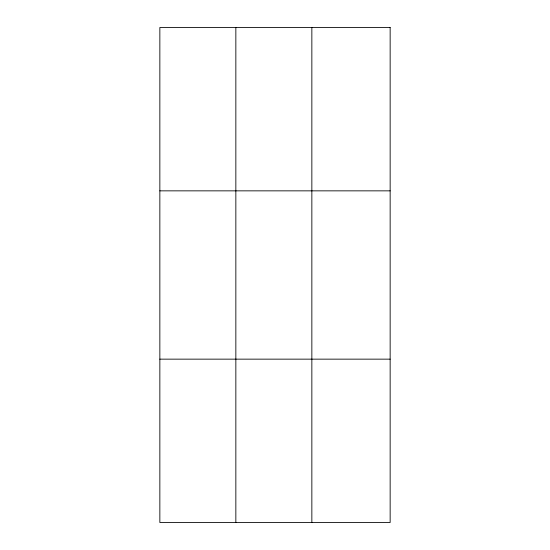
<?xml version="1.0" encoding="UTF-8"?>
<svg xmlns="http://www.w3.org/2000/svg" width="550" height="550" viewBox="0 0 550 550"><rect width="100%" height="100%" fill="white"/><g stroke="black" fill="none" stroke-linecap="round" stroke-linejoin="round"><path stroke-width="0.82" d="M235.847 27.5L235.847 522.5M311.85 27.5L311.85 522.5M159.851 190.85L390.149 190.85M159.851 359.15L390.149 359.15M390.149 27.5L390.149 522.5L159.851 522.5L159.851 27.5L390.149 27.5"/></g></svg>
